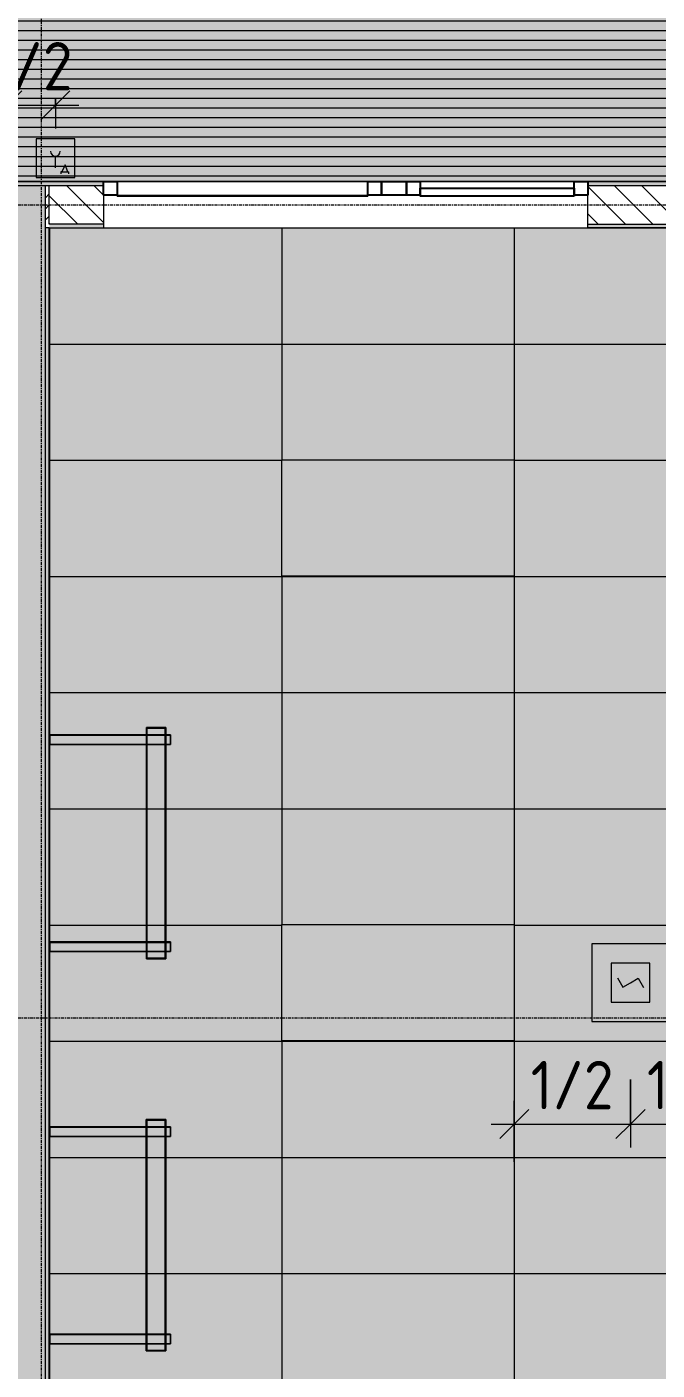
# Model space of a CAD drawing. Header units: millimetres. Extents: x -3902 to 188078, y -8553 to 29000.
# Drawn here: x 3634 to 6888, y 1781 to 8719 of the extents above; entities that cross this region are included whole.
import ezdxf

# ---------------------------------------------------------------- set-up
doc = ezdxf.new("R2010")
doc.units = ezdxf.units.MM
doc.linetypes.add('Осевая', pattern=[31.75, 6.35, -4.7625, 15.875, -4.7625])
for name, color, linetype, lineweight in [('A-ANNO-DIMS', 7, 'Continuous', 9), ('A-ANNO-DIMS-100', 7, 'Continuous', 9), ('A-CLNG-PATT', 7, 'Continuous', 9), ('A-GLAZ-CURT', 7, 'Continuous', 9), ('A-GLAZ-CURT-1', 7, 'Continuous', 25), ('A-GLAZ-CWMG', 7, 'Continuous', 9), ('A-GLAZ-CWMG-1', 7, 'Continuous', 25), ('A-WALL', 7, 'Continuous', 9), ('I-WALL', 7, 'Continuous', 9), ('Q-SPCQ', 7, 'Continuous', 9), ('Оси-2', 7, 'Осевая', 9)]:
    doc.layers.add(name, color=color, linetype=linetype, lineweight=lineweight)
for name, color, linetype, lineweight, true_color in [('A-ANNO-NOTE', 1, 'Continuous', 9, 0xff0000), ('A-CLNG-1', 7, 'Continuous', 9, 0xeaeaea), ('A-WALL-1', 7, 'Continuous', 9, 0x3c3c3c), ('A-WALL-FNSH-1', 7, 'Continuous', 9, 0x3c3c3c), ('E-LITE-EQPM-1', 7, 'Continuous', 9, 0xff8080), ('I-WALL-1', 7, 'Continuous', 9, 0x535353), ('Q-SPCQ-2', 1, 'Continuous', 9, 0xff0000)]:
    doc.layers.add(name, color=color, linetype=linetype, lineweight=lineweight, true_color=true_color)
doc.layers.add('A-CLNG-PATT-1', color=7, linetype='Continuous', lineweight=9, transparency=1)
doc.styles.add('ISOCPEUR', font='isocpeur.ttf', dxfattribs={"width": 0.9, "height": 250})
doc.dimstyles.new('ISO-2_5_0_9К_БОЛЬШОЙ', dxfattribs={"dimscale": 304.8, "dimtxt": 248.995294, "dimasz": 0.492126, "dimexe": 0.393701, "dimexo": 0.984252, "dimgap": 0, "dimtad": 1, "dimdec": 0, "dimrnd": 10, "dimzin": 0, "dimdsep": 46, "dimtxsty": 'ISOCPEUR', "dimblk1": 'OBLIQUE', "dimblk2": 'OBLIQUE', "dimsah": 1, "dimcen": 0.09, "dimdle": 0.393701, "dimazin": 0, "dimtfac": 1, "dimtdec": 4, "dimtix": 1, "dimtmove": 0, "dimatfit": 3, "dimfxl": 1, "dimtvp": 1, "dimtolj": 1, "dimtzin": 0, "dimarcsym": 2})
pattern_1 = [(45, (0, 0), (-57.0246, 57.0246), []), (45, (57.025, 0), (-57.0246, 57.0246), [100.806, -20.161, 3.353, -16.808])]
pattern_2 = [(0, (0, 0), (121.92, 30.48), [10.058, -81.382, 10.058, -81.382, -487.68]), (0, (0, 0), (121.92, 30.48), [-182.88, 10.058, -172.822, 10.058, -81.382, -213.36]), (0, (0, 0), (121.92, 30.48), [-457.2, 10.058, -50.902, 10.058, -142.342]), (120, (45.72, 15.24), (-87.356454, 90.345817), [10.058, -81.382, 10.058, -81.382, -487.68]), (120, (45.72, 15.24), (-87.356454, 90.345817), [-182.88, 10.058, -172.822, 10.058, -81.382, -213.36]), (120, (45.72, 15.24), (-87.356454, 90.345817), [-457.2, 10.058, -50.902, 10.058, -142.342]), (240, (60.96, 76.2), (-34.563546, -120.825817), [10.058, -81.382, 10.058, -81.382, -487.68]), (240, (60.96, 76.2), (-34.563546, -120.825817), [-182.88, 10.058, -172.822, 10.058, -81.382, -213.36]), (240, (60.96, 76.2), (-34.563546, -120.825817), [-457.2, 10.058, -50.902, 10.058, -142.342])]

# ---------------------------------------------------------------- blocks, each defined once
blk = doc.blocks.new('E220 IP40 _школа доски 1195-100 IP40 аналог 1-36_ - V1-E0-00270-60000-4001839 _ V2-A0-PR00-00_2_0017_25 _Призма стандарт_-27752235-Сводный план потолка 3 этажа в осях 1-12')
at = {"layer": 'E-LITE-EQPM-1'}
for p, q in [((4251.1, 3905), (4251.1, 5100)), ((4251.1, 5100), (4351.1, 5100)), ((4351.1, 5100), (4251.1, 5100)), ((4251.1, 5100), (4251.1, 3905)), ((4253.1, 3908), (4253.1, 5097)), ((4253.1, 5097), (4349.1, 5097)), ((4349.1, 5097), (4253.1, 5097)), ((4253.1, 5097), (4253.1, 3908)), ((4349.1, 5097), (4253.1, 5097)), ((4253.1, 5097), (4253.1, 3908)), ((4253.1, 3908), (4253.1, 5097)), ((4253.1, 5097), (4349.1, 5097)), ((4349.1, 5097), (4349.1, 3908)), ((4349.1, 3908), (4349.1, 5097)), ((4349.1, 3908), (4349.1, 5097)), ((4349.1, 5097), (4349.1, 3908)), ((4351.1, 5100), (4351.1, 3905)), ((4351.1, 3905), (4351.1, 5100)), ((4251.1, 5062.5), (3751.1, 5062.5)), ((3751.1, 5012.5), (3751.1, 5062.5)), ((3751.1, 5062.5), (3751.1, 5012.5)), ((3751.1, 5062.5), (3791.1, 5062.5)), ((3751.1, 5012.5), (4251.1, 5012.5)), ((3791.1, 5012.5), (3751.1, 5012.5)), ((3753.1, 5060.5), (4251.1, 5060.5)), ((3753.1, 5060.5), (3753.1, 5014.5)), ((3753.1, 5014.5), (3753.1, 5060.5)), ((3791.1, 5060.5), (3753.1, 5060.5)), ((3753.1, 5014.5), (4251.1, 5014.5)), ((3753.1, 5014.5), (3791.1, 5014.5)), ((3791.1, 5062.5), (4251.1, 5062.5)), ((3791.1, 5062.5), (3791.1, 5060.5)), ((3791.1, 5060.5), (3791.1, 5062.5)), ((3791.1, 5060.5), (4251.1, 5060.5)), ((3791.1, 5014.5), (4251.1, 5014.5)), ((3791.1, 5014.5), (3791.1, 5012.5)), ((3791.1, 5012.5), (3791.1, 5014.5)), ((3791.1, 5012.5), (4251.1, 5012.5)), ((4253, 5062.5), (4251.1, 5062.5)), ((4251.1, 5062.5), (4253, 5062.5)), ((4251.1, 5060.5), (4253, 5060.5)), ((4251.1, 5060.5), (4253, 5060.5)), ((4251.1, 5014.5), (4252.9, 5014.5)), ((4251.1, 5014.5), (4252.9, 5014.5)), ((4251.1, 5012.5), (4252.9, 5012.5)), ((4251.1, 5012.5), (4252.9, 5012.5)), ((4349.1, 5062.5), (4253.1, 5062.5)), ((4253.1, 5062.5), (4349.1, 5062.5)), ((4253.1, 5060.5), (4349.1, 5060.5)), ((4253.1, 5060.5), (4349.1, 5060.5)), ((4253.1, 5014.5), (4349.1, 5014.5)), ((4253.1, 5014.5), (4349.1, 5014.5)), ((4253.1, 5012.5), (4349.1, 5012.5)), ((4253.1, 5012.5), (4349.1, 5012.5)), ((4351.1, 5062.5), (4349.1, 5062.5)), ((4349.1, 5062.5), (4351.1, 5062.5)), ((4349.1, 5060.5), (4351.1, 5060.5)), ((4349.1, 5060.5), (4351.1, 5060.5)), ((4349.2, 5014.5), (4351.1, 5014.5)), ((4349.2, 5014.5), (4351.1, 5014.5)), ((4349.2, 5012.5), (4351.1, 5012.5)), ((4349.2, 5012.5), (4351.1, 5012.5)), ((4376.1, 5062.5), (4351.1, 5062.5)), ((4351.1, 5062.5), (4376.1, 5062.5)), ((4351.1, 5060.5), (4376.1, 5060.5)), ((4351.1, 5060.5), (4376.1, 5060.5)), ((4351.1, 5014.5), (4376.1, 5014.5)), ((4351.1, 5014.5), (4376.1, 5014.5)), ((4351.1, 5012.5), (4376.1, 5012.5)), ((4351.1, 5012.5), (4376.1, 5012.5)), ((4376.1, 5062.5), (4376.1, 5060.5)), ((4376.1, 5012.5), (4376.1, 5062.5)), ((4376.1, 5060.5), (4376.1, 5014.5)), ((4376.1, 5014.5), (4376.1, 5012.5)), ((4251.2, 3992.5), (3751.1, 3992.5)), ((3751.1, 3942.5), (3751.1, 3992.5)), ((3751.1, 3992.5), (3751.1, 3942.5)), ((3751.1, 3992.5), (3791.1, 3992.5)), ((3753.1, 3990.5), (4251.2, 3990.5)), ((3753.1, 3990.5), (3753.1, 3944.5)), ((3753.1, 3944.5), (3753.1, 3990.5)), ((3791.1, 3990.5), (3753.1, 3990.5)), ((3791.1, 3992.5), (4251.2, 3992.5)), ((3791.1, 3992.5), (3791.1, 3990.5)), ((3791.1, 3990.5), (3791.1, 3992.5)), ((3791.1, 3990.5), (4251.2, 3990.5)), ((4253.1, 3992.5), (4251.2, 3992.5)), ((4251.2, 3992.5), (4253.1, 3992.5)), ((4251.2, 3990.5), (4253.1, 3990.5)), ((4251.2, 3990.5), (4253.1, 3990.5)), ((4349.1, 3992.5), (4253.1, 3992.5)), ((4253.1, 3992.5), (4349.1, 3992.5)), ((4253.1, 3990.5), (4349.1, 3990.5)), ((4253.1, 3990.5), (4349.1, 3990.5)), ((4350.9, 3992.5), (4349.1, 3992.5)), ((4349.1, 3992.5), (4350.9, 3992.5)), ((4349.1, 3990.5), (4350.9, 3990.5)), ((4349.1, 3990.5), (4350.9, 3990.5)), ((4376.1, 3992.5), (4350.9, 3992.5)), ((4350.9, 3992.5), (4376.1, 3992.5)), ((4350.9, 3990.5), (4376.1, 3990.5)), ((4350.9, 3990.5), (4376.1, 3990.5)), ((4376.1, 3992.5), (4376.1, 3990.5)), ((4376.1, 3942.5), (4376.1, 3992.5)), ((4376.1, 3990.5), (4376.1, 3944.5)), ((3751.1, 3942.5), (4251.1, 3942.5)), ((3791.1, 3942.5), (3751.1, 3942.5)), ((3753.1, 3944.5), (4251.1, 3944.5)), ((3753.1, 3944.5), (3791.1, 3944.5)), ((3791.1, 3944.5), (4251.1, 3944.5)), ((3791.1, 3944.5), (3791.1, 3942.5)), ((3791.1, 3942.5), (3791.1, 3944.5)), ((3791.1, 3942.5), (4251.1, 3942.5)), ((4251.1, 3944.5), (4253.1, 3944.5)), ((4251.1, 3944.5), (4253.1, 3944.5)), ((4251.1, 3942.5), (4253.1, 3942.5)), ((4251.1, 3942.5), (4253.1, 3942.5)), ((4351.1, 3905), (4251.1, 3905)), ((4251.1, 3905), (4351.1, 3905)), ((4253.1, 3944.5), (4349.1, 3944.5)), ((4253.1, 3944.5), (4349.1, 3944.5)), ((4253.1, 3942.5), (4349.1, 3942.5)), ((4253.1, 3942.5), (4349.1, 3942.5)), ((4349.1, 3908), (4253.1, 3908)), ((4253.1, 3908), (4349.1, 3908)), ((4253.1, 3908), (4349.1, 3908)), ((4349.1, 3908), (4253.1, 3908)), ((4349.1, 3944.5), (4351, 3944.5)), ((4349.1, 3944.5), (4351, 3944.5)), ((4349.1, 3942.5), (4351, 3942.5)), ((4349.1, 3942.5), (4351, 3942.5)), ((4351, 3944.5), (4376.1, 3944.5)), ((4351, 3944.5), (4376.1, 3944.5)), ((4351, 3942.5), (4376.1, 3942.5)), ((4351, 3942.5), (4376.1, 3942.5)), ((4376.1, 3944.5), (4376.1, 3942.5))]:
    blk.add_line(p, q, dxfattribs=at)
blk = doc.blocks.new('Рассеиватель E220 - V2-A0-PR00-00_2_0016_25 Призма стандарт-27752360-Сводный план потолка 3 этажа в осях 1-12')
at = {"layer": 'E-LITE-EQPM-1'}
for p, q in [((-594.5, -48), (-594.5, 48)), ((-594.5, 48), (594.5, 48)), ((594.5, 48), (-594.5, 48)), ((-594.5, 48), (-594.5, -48)), ((594.5, 48), (594.5, -48)), ((594.5, -48), (594.5, 48)), ((594.5, -48), (-594.5, -48)), ((-594.5, -48), (594.5, -48))]:
    blk.add_line(p, q, dxfattribs=at)
blk = doc.blocks.new('E220 IP40 _школа доски 1195-100 IP40 аналог 1-36_ - V1-E0-00270-60000-4001839 _ V2-A0-PR00-00_2_0017_25 _Призма стандарт_-V22-Сводный план потолка 3 этажа в осях 1-12')
at = {"layer": 'E-LITE-EQPM-1'}
for p, q in [((4251, 1880), (4251, 3075)), ((4251, 3075), (4351, 3075)), ((4351, 3075), (4251, 3075)), ((4251, 3075), (4251, 1880)), ((4253, 1883), (4253, 3072)), ((4253, 3072), (4349, 3072)), ((4349, 3072), (4253, 3072)), ((4253, 3072), (4253, 1883)), ((4349, 3072), (4253, 3072)), ((4253, 3072), (4253, 1883)), ((4253, 1883), (4253, 3072)), ((4253, 3072), (4349, 3072)), ((4349, 3072), (4349, 1883)), ((4349, 1883), (4349, 3072)), ((4349, 1883), (4349, 3072)), ((4349, 3072), (4349, 1883)), ((4351, 3075), (4351, 1880)), ((4351, 1880), (4351, 3075)), ((4251, 3037.5), (3751, 3037.5)), ((3751, 2987.5), (3751, 3037.5)), ((3751, 3037.5), (3751, 2987.5)), ((3751, 3037.5), (3791, 3037.5)), ((3751, 2987.5), (4251, 2987.5)), ((3791, 2987.5), (3751, 2987.5)), ((3753, 3035.5), (4251, 3035.5)), ((3753, 3035.5), (3753, 2989.5)), ((3753, 2989.5), (3753, 3035.5)), ((3791, 3035.5), (3753, 3035.5)), ((3753, 2989.5), (4251, 2989.5)), ((3753, 2989.5), (3791, 2989.5)), ((3791, 3037.5), (4251, 3037.5)), ((3791, 3037.5), (3791, 3035.5)), ((3791, 3035.5), (3791, 3037.5)), ((3791, 3035.5), (4251, 3035.5)), ((3791, 2989.5), (4251, 2989.5)), ((3791, 2989.5), (3791, 2987.5)), ((3791, 2987.5), (3791, 2989.5)), ((3791, 2987.5), (4251, 2987.5)), ((4252.9, 3037.5), (4251, 3037.5)), ((4251, 3037.5), (4252.9, 3037.5)), ((4251, 3035.5), (4252.9, 3035.5)), ((4251, 3035.5), (4252.9, 3035.5)), ((4251, 2989.5), (4252.9, 2989.5)), ((4251, 2989.5), (4252.9, 2989.5)), ((4251, 2987.5), (4252.9, 2987.5)), ((4251, 2987.5), (4252.9, 2987.5)), ((4349, 3037.5), (4253, 3037.5)), ((4253, 3037.5), (4349, 3037.5)), ((4253, 3035.5), (4349, 3035.5)), ((4253, 3035.5), (4349, 3035.5)), ((4253, 2989.5), (4349, 2989.5)), ((4253, 2989.5), (4349, 2989.5)), ((4253, 2987.5), (4349, 2987.5)), ((4253, 2987.5), (4349, 2987.5)), ((4351, 3037.5), (4349.1, 3037.5)), ((4349.1, 3037.5), (4351, 3037.5)), ((4349.1, 3035.5), (4351, 3035.5)), ((4349.1, 3035.5), (4351, 3035.5)), ((4349.1, 2989.5), (4351, 2989.5)), ((4349.1, 2989.5), (4351, 2989.5)), ((4349.1, 2987.5), (4351, 2987.5)), ((4349.1, 2987.5), (4351, 2987.5)), ((4376, 3037.5), (4351, 3037.5)), ((4351, 3037.5), (4376, 3037.5)), ((4351, 3035.5), (4376, 3035.5)), ((4351, 3035.5), (4376, 3035.5)), ((4351, 2989.5), (4376, 2989.5)), ((4351, 2989.5), (4376, 2989.5)), ((4351, 2987.5), (4376, 2987.5)), ((4351, 2987.5), (4376, 2987.5)), ((4376, 3037.5), (4376, 3035.5)), ((4376, 2987.5), (4376, 3037.5)), ((4376, 3035.5), (4376, 2989.5)), ((4376, 2989.5), (4376, 2987.5)), ((4251.1, 1967.5), (3751, 1967.5)), ((3751, 1917.5), (3751, 1967.5)), ((3751, 1967.5), (3751, 1917.5)), ((3751, 1967.5), (3791, 1967.5)), ((3753, 1965.5), (4251.1, 1965.5)), ((3753, 1965.5), (3753, 1919.5)), ((3753, 1919.5), (3753, 1965.5)), ((3791, 1965.5), (3753, 1965.5)), ((3791, 1967.5), (4251.1, 1967.5)), ((3791, 1967.5), (3791, 1965.5)), ((3791, 1965.5), (3791, 1967.5)), ((3791, 1965.5), (4251.1, 1965.5)), ((4253, 1967.5), (4251.1, 1967.5)), ((4251.1, 1967.5), (4253, 1967.5)), ((4251.1, 1965.5), (4253, 1965.5)), ((4251.1, 1965.5), (4253, 1965.5)), ((4349, 1967.5), (4253, 1967.5)), ((4253, 1967.5), (4349, 1967.5)), ((4253, 1965.5), (4349, 1965.5)), ((4253, 1965.5), (4349, 1965.5)), ((4350.9, 1967.5), (4349, 1967.5)), ((4349, 1967.5), (4350.9, 1967.5)), ((4349, 1965.5), (4350.9, 1965.5)), ((4349, 1965.5), (4350.9, 1965.5)), ((4376, 1967.5), (4350.9, 1967.5)), ((4350.9, 1967.5), (4376, 1967.5)), ((4350.9, 1965.5), (4376, 1965.5)), ((4350.9, 1965.5), (4376, 1965.5)), ((4376, 1967.5), (4376, 1965.5)), ((4376, 1917.5), (4376, 1967.5)), ((4376, 1965.5), (4376, 1919.5)), ((3751, 1917.5), (4251.1, 1917.5)), ((3791, 1917.5), (3751, 1917.5)), ((3753, 1919.5), (4251.1, 1919.5)), ((3753, 1919.5), (3791, 1919.5)), ((3791, 1919.5), (4251.1, 1919.5)), ((3791, 1919.5), (3791, 1917.5)), ((3791, 1917.5), (3791, 1919.5)), ((3791, 1917.5), (4251.1, 1917.5)), ((4351, 1880), (4251, 1880)), ((4251, 1880), (4351, 1880)), ((4251.1, 1919.5), (4253, 1919.5)), ((4251.1, 1919.5), (4253, 1919.5)), ((4251.1, 1917.5), (4253, 1917.5)), ((4251.1, 1917.5), (4253, 1917.5)), ((4253, 1919.5), (4349, 1919.5)), ((4253, 1919.5), (4349, 1919.5)), ((4253, 1917.5), (4349, 1917.5)), ((4253, 1917.5), (4349, 1917.5)), ((4349, 1883), (4253, 1883)), ((4253, 1883), (4349, 1883)), ((4253, 1883), (4349, 1883)), ((4349, 1883), (4253, 1883)), ((4349, 1919.5), (4350.9, 1919.5)), ((4349, 1919.5), (4350.9, 1919.5)), ((4349, 1917.5), (4350.9, 1917.5)), ((4349, 1917.5), (4350.9, 1917.5)), ((4350.9, 1919.5), (4376, 1919.5)), ((4350.9, 1919.5), (4376, 1919.5)), ((4350.9, 1917.5), (4376, 1917.5)), ((4350.9, 1917.5), (4376, 1917.5)), ((4376, 1919.5), (4376, 1917.5))]:
    blk.add_line(p, q, dxfattribs=at)
blk = doc.blocks.new('Дистанционный пожарный извещатель - Монтируемые на перекрытии-30348713-Сводный план потолка 3 этажа в осях 1-12')
at = {"layer": 'Q-SPCQ'}
for p, q in [((0, 200), (-200, 200)), ((-200, 200), (-200, 0)), ((0, 0), (0, 200)), ((-100, 50), (-100, 110)), ((-200, 0), (0, 0)), ((-72.6, 28.2), (-72.6, 18.2)), ((-66.8, 28.2), (-72.6, 28.2)), ((-49.9, 64.5), (-66.8, 28.2)), ((-66.8, 28.2), (-36.8, 28.2)), ((-36.8, 28.2), (-49.9, 64.5)), ((-36.8, 28.2), (-31.8, 28.2)), ((-31.8, 28.2), (-31.8, 18.2))]:
    blk.add_line(p, q, dxfattribs=at)
blk.add_arc((-100, 135), 25, 180, 360, dxfattribs=at)
blk = doc.blocks.new('Извещатель потолочный - Монтируемые на перекрытии-30356282-Сводный план потолка 3 этажа в осях 1-12')
at = {"layer": 'Q-SPCQ'}
for p, q in [((-300, 300), (-300, -100)), ((100, 300), (-300, 300)), ((100, -100), (100, 300)), ((0, 200), (-200, 200)), ((-200, 200), (-200, 0)), ((-122.5, 139), (-74.9, 166.5)), ((-100, 100), (-122.5, 139)), ((0, 0), (0, 200)), ((-77.5, 61), (-100, 100)), ((-200, 0), (0, 0)), ((-125.1, 33.5), (-77.5, 61)), ((-300, -100), (100, -100))]:
    blk.add_line(p, q, dxfattribs=at)
blk = doc.blocks.new('Прямоугольный импост - 50 x 70 мм-V27-Сводный план потолка 3 этажа в осях 1-12')
at = {"layer": 'A-GLAZ-CWMG-1'}
for p, q in [((0, 35), (-70, 35)), ((-70, 35), (-70, -35)), ((0, -35), (0, 35)), ((-70, -35), (0, -35))]:
    blk.add_line(p, q, dxfattribs=at)
blk = doc.blocks.new('Прямоугольный импост - 50 x 70 мм-31720913-Сводный план потолка 3 этажа в осях 1-12')
at = {"layer": 'A-GLAZ-CWMG'}
blk.add_line((32145, 7920), (32940, 7920), dxfattribs=at)
blk = doc.blocks.new('Системная панель - Стемалит - 40мм-32257327-Сводный план потолка 3 этажа в осях 1-12')
at = {"layer": 'A-GLAZ-CURT-1'}
for p, q in [((-65, -35), (-65, 35)), ((-65, 35), (65, 35)), ((65, 35), (65, -35)), ((65, -35), (-65, -35))]:
    blk.add_line(p, q, dxfattribs=at)
blk = doc.blocks.new('Прямоугольный импост - 50 x 70 мм-31687886-Сводный план потолка 3 этажа в осях 1-12')
at = {"layer": 'A-GLAZ-CWMG-1'}
for p, q in [((35, 35), (-35, 35)), ((-35, 35), (-35, -35)), ((35, -35), (35, 35)), ((-35, -35), (35, -35))]:
    blk.add_line(p, q, dxfattribs=at)
blk = doc.blocks.new('Системная панель - Стекло - 40мм-32257328-Сводный план потолка 3 этажа в осях 1-12')
at = {"layer": 'A-GLAZ-CURT'}
for p, q in [((-647.5, -40), (-647.5, -35)), ((-647.5, -40), (647.5, -40)), ((647.5, -35), (647.5, -40))]:
    blk.add_line(p, q, dxfattribs=at)
blk = doc.blocks.new('Прямоугольный импост - 50 x 70 мм-31701779-Сводный план потолка 3 этажа в осях 1-12')
at = {"layer": 'A-GLAZ-CWMG-1'}
for p, q in [((-70, 35), (0, 35)), ((-70, -35), (-70, 35)), ((0, 35), (0, -35)), ((0, -35), (-70, -35))]:
    blk.add_line(p, q, dxfattribs=at)
blk = doc.blocks.new('Прямоугольный импост - 50 x 70 мм-31693698-Сводный план потолка 3 этажа в осях 1-12')
at = {"layer": 'A-GLAZ-CWMG'}
for p, q in [((30580, 7920), (31875, 7920)), ((30580, 7850), (31875, 7850))]:
    blk.add_line(p, q, dxfattribs=at)
blk = doc.blocks.new('Системная панель - Стекло - 40мм-V28-Сводный план потолка 3 этажа в осях 1-12')
at = {"layer": 'A-GLAZ-CURT'}
h = blk.add_hatch(dxfattribs=at)
h.set_pattern_fill('FP_37', color=256, style=0, pattern_type=2)
h.set_pattern_definition([(45, (-6162.5, -7785), (-282.843, 282.843), [200, -600]), (45, (-6362.5, -7885), (-282.843, 282.843), [600, -200]), (45, (-5962.5, -7985), (-282.843, 282.843), [200, -600])])
h.paths.add_polyline_path([(397.5, -40), (397.5, 0), (-397.5, 0), (-397.5, -40)])
at = {"layer": 'A-GLAZ-CURT-1'}
for p, q in [((-397.5, -40), (-397.5, 0)), ((-397.5, 0), (397.5, 0)), ((397.5, 0), (397.5, -40)), ((397.5, -40), (-397.5, -40))]:
    blk.add_line(p, q, dxfattribs=at)
blk = doc.blocks.new('Прямоугольный импост - 50 x 70 мм-31702100-Сводный план потолка 3 этажа в осях 1-12')
at = {"layer": 'A-GLAZ-CWMG-1'}
for p, q in [((35, 35), (-35, 35)), ((-35, 35), (-35, -35)), ((35, -35), (35, 35)), ((-35, -35), (35, -35))]:
    blk.add_line(p, q, dxfattribs=at)
blk = doc.blocks.new('DIMBLOCK32-Сводный план потолка 3 этажа в осях 1-12')
at = {"layer": 'A-ANNO-DIMS-100', "lineweight": 20}
for p, q in [((3533.3, 8313.8), (3608.3, 8388.8)), ((3781.7, 8313.8), (3856.7, 8388.8)), ((3533.3, 8313.8), (3458.3, 8238.8)), ((3781.7, 8313.8), (3706.7, 8238.8))]:
    blk.add_line(p, q, dxfattribs=at)
at = {"layer": 'A-ANNO-DIMS-100'}
for p, q in [((3533.3, 8349), (3533.3, 8193.8)), ((3533.3, 8313.8), (3533.3, 8349)), ((3781.7, 8351), (3781.7, 8193.8)), ((3781.7, 8313.8), (3781.7, 8351)), ((3533.3, 8313.8), (3901.7, 8313.8))]:
    blk.add_line(p, q, dxfattribs=at)
at = {"layer": 'A-ANNO-DIMS-100', "color": 0, "insert": (3442, 8640.4), "char_height": 250, "width": 517.144, "attachment_point": 1, "line_spacing_factor": 1.149209, "style": 'ISOCPEUR'}
blk.add_mtext('1/2', dxfattribs=at)
blk = doc.blocks.new('_Oblique')
at = {"color": 0, "linetype": 'ByBlock', "lineweight": -2}
blk.add_line((-0.5, -0.5), (0.5, 0.5), dxfattribs=at)
blk = doc.blocks.new('DIMBLOCK55-Сводный план потолка 3 этажа в осях 1-12')
at = {"layer": 'A-ANNO-DIMS-100'}
for p, q in [((6751, 3282.2), (6751, 2931.6)), ((6751, 3051.6), (6751, 3282.2)), ((6151, 2857.7), (6151, 3171.6)), ((6031, 3051.6), (6751, 3051.6)), ((6151, 3051.6), (6151, 2857.7))]:
    blk.add_line(p, q, dxfattribs=at)
at = {"layer": 'A-ANNO-DIMS-100', "lineweight": 20}
for p, q in [((6151, 3051.6), (6226, 3126.6)), ((6751, 3051.6), (6826, 3126.6)), ((6151, 3051.6), (6076, 2976.6)), ((6751, 3051.6), (6676, 2976.6))]:
    blk.add_line(p, q, dxfattribs=at)
at = {"layer": 'A-ANNO-DIMS-100', "color": 0, "insert": (6235.5, 3378.3), "char_height": 250, "width": 517.144, "attachment_point": 1, "line_spacing_factor": 1.149209, "style": 'ISOCPEUR'}
blk.add_mtext('1/2', dxfattribs=at)
blk = doc.blocks.new('DIMBLOCK56-Сводный план потолка 3 этажа в осях 1-12')
at = {"layer": 'A-ANNO-DIMS-100'}
for p, q in [((6751, 3282.2), (6751, 2931.6)), ((6751, 3051.6), (6751, 3282.2)), ((7351, 2857.7), (7351, 3171.6)), ((6751, 3051.6), (7471, 3051.6)), ((7351, 3051.6), (7351, 2857.7))]:
    blk.add_line(p, q, dxfattribs=at)
at = {"layer": 'A-ANNO-DIMS-100', "lineweight": 20}
for p, q in [((6751, 3051.6), (6826, 3126.6)), ((7351, 3051.6), (7426, 3126.6)), ((6751, 3051.6), (6676, 2976.6)), ((7351, 3051.6), (7276, 2976.6))]:
    blk.add_line(p, q, dxfattribs=at)
at = {"layer": 'A-ANNO-DIMS-100', "color": 0, "insert": (6835.5, 3378.3), "char_height": 250, "width": 517.144, "attachment_point": 1, "line_spacing_factor": 1.149209, "style": 'ISOCPEUR'}
blk.add_mtext('1/2', dxfattribs=at)

msp = doc.modelspace()

# ---------------------------------------------------------------- hatches: boundary and pattern name
at = {"layer": 'A-ANNO-NOTE'}
for points in [[(38005.7, 7921), (38307.7, 7921), (38307.7, 10679), (37969, 10679), (37969, 11221), (38249, 11221), (38249, 11545.1), (38007.7, 11665.8), (38249, 11786.5), (38249, 11850.8), (38230, 11850.8), (38230, 11950.8), (38249, 11950.8), (38249, 12775), (38230, 12775), (38230, 12875), (38249, 12875), (38249, 14979), (33631, 14979), (33631, 14579), (32989, 14579), (32989, 14959), (31782.2, 14959), (31782.2, 13759), (20231, 13759), (20231, 10879), (12939.3, 10879), (12939.3, 14700), (6781, 14699.8), (6781, 14579), (6139, 14579), (6139, 14700), (5661, 14699.5), (5661, 13999), (3109, 13999), (3109, 14959), (411, 14959), (411, 14679), (111, 14679), (111, 11421), (411, 11421), (411, 10879), (111, 10879), (111, 8521), (1271, 8521), (1271, 7921), (37394.1, 7921)], [(11707.2, 520), (12389, 521), (12389, 7049), (11452, 7050), (11452, 7672), (10668, 7672), (10668, 7050), (7010, 7049), (7010, 7679), (3751, 7679), (3751, 520), (9260.8, 520)], [(6150, 5882.2), (4950, 5882.2), (4950, 6482.2), (6150, 6482.2), (6150, 6217.1)], [(4950, 3482.2), (4950, 4082.2), (6150, 4082.2), (6150, 3482.2)]]:
    msp.add_hatch(color=256, dxfattribs=at).paths.add_polyline_path(points)
at = {"layer": 'A-CLNG-PATT'}
h = msp.add_hatch(dxfattribs=at)
h.set_pattern_fill('FP_31', color=256, style=0, pattern_type=2)
h.set_pattern_definition([(0, (19315, 11450), (0, -50), [])])
h.paths.add_polyline_path([(38005.7, 7921), (38307.7, 7921), (38307.7, 10679), (37969, 10679), (37969, 11221), (38249, 11221), (38249, 11545.1), (38007.7, 11665.8), (38249, 11786.5), (38249, 11850.8), (38230, 11850.8), (38230, 11950.8), (38249, 11950.8), (38249, 12775), (38230, 12775), (38230, 12875), (38249, 12875), (38249, 14979), (33631, 14979), (33631, 14579), (32989, 14579), (32989, 14959), (31782.2, 14959), (31782.2, 13759), (20231, 13759), (20231, 10879), (12939.3, 10879), (12939.3, 14700), (6781, 14699.8), (6781, 14579), (6139, 14579), (6139, 14700), (5661, 14699.5), (5661, 13999), (3109, 13999), (3109, 14959), (411, 14959), (411, 14679), (111, 14679), (111, 11421), (411, 11421), (411, 10879), (111, 10879), (111, 8521), (1271, 8521), (1271, 7921), (37394.1, 7921)])
h.paths.add_polyline_path([(20441.9, 9201.5), (20395.1, 9213), (20352.4, 9235.4), (20316.3, 9267.4), (20288.9, 9307.1), (20271.8, 9352.1), (20266, 9400), (20271.8, 9447.9), (20288.9, 9492.9), (20316.3, 9532.6), (20352.4, 9564.6), (20395.1, 9587), (20441.9, 9598.5), (20490.1, 9598.5), (20536.9, 9587), (20579.6, 9564.6), (20615.7, 9532.6), (20643.1, 9492.9), (20660.2, 9447.9), (20666, 9400), (20660.2, 9352.1), (20643.1, 9307.1), (20615.7, 9267.4), (20579.6, 9235.4), (20536.9, 9213), (20490.1, 9201.5)])
h.paths.add_polyline_path([(20441.9, 13340.5), (20395.1, 13352), (20352.4, 13374.4), (20316.3, 13406.4), (20288.9, 13446.1), (20271.8, 13491.1), (20266, 13539), (20271.8, 13586.9), (20288.9, 13631.9), (20316.3, 13671.6), (20352.4, 13703.6), (20395.1, 13726), (20441.9, 13737.5), (20490.1, 13737.5), (20536.9, 13726), (20579.6, 13703.6), (20615.7, 13671.6), (20643.1, 13631.9), (20660.2, 13586.9), (20666, 13539), (20660.2, 13491.1), (20643.1, 13446.1), (20615.7, 13406.4), (20579.6, 13374.4), (20536.9, 13352), (20490.1, 13340.5)])
h.paths.add_polyline_path([(335.1, 13860.5), (286.9, 13860.5), (240.1, 13872), (197.4, 13894.4), (161.3, 13926.4), (133.9, 13966.1), (116.8, 14011.1), (111, 14059), (116.8, 14106.9), (133.9, 14151.9), (161.3, 14191.6), (197.4, 14223.6), (240.1, 14246), (286.9, 14257.5), (335.1, 14257.5), (381.9, 14246), (424.6, 14223.6), (460.7, 14191.6), (488.1, 14151.9), (505.2, 14106.9), (511, 14059), (505.2, 14011.1), (488.1, 13966.1), (460.7, 13926.4), (424.6, 13894.4), (381.9, 13872), (335.6, 13860.6)])
h = msp.add_hatch(dxfattribs=at)
h.set_pattern_fill('FP_32', color=256, style=0, pattern_type=2)
h.set_pattern_definition([(180, (6151, 4079.5), (-7e-14, -600), []), (270, (6151, 4079.5), (1200, 7e-14), [])])
h.paths.add_polyline_path([(11707.2, 520), (12389, 521), (12389, 7049), (11452, 7050), (11452, 7672), (10668, 7672), (10668, 7050), (7010, 7049), (7010, 7679), (3751, 7679), (3751, 520), (9260.8, 520)])
h.paths.add_polyline_path([(10950, 1082.2), (9750, 1082.2), (9750, 1682.2), (10950, 1682.2)])
h.paths.add_polyline_path([(7350, 1082.2), (7350, 1682.2), (8550, 1682.2), (8550, 1082.2)])
h.paths.add_polyline_path([(6150, 1082.2), (4950, 1082.2), (4950, 1682.2), (6150, 1682.2)])
h.paths.add_polyline_path([(9750, 3482.2), (9750, 4082.2), (10950, 4082.2), (10950, 3482.2)])
h.paths.add_polyline_path([(8550, 3482.2), (7350, 3482.2), (7350, 4082.2), (8550, 4082.2)])
h.paths.add_polyline_path([(4950, 3482.2), (4950, 4082.2), (6150, 4082.2), (6150, 3482.2)])
h.paths.add_polyline_path([(10950, 5882.2), (9750, 5882.2), (9750, 6482.2), (10950, 6482.2), (10950, 6217.1)])
h.paths.add_polyline_path([(8550, 5882.2), (7350, 5882.2), (7350, 6482.2), (8550, 6482.2), (8550, 6217.1)])
h.paths.add_polyline_path([(6150, 5882.2), (4950, 5882.2), (4950, 6482.2), (6150, 6482.2), (6150, 6217.1)])
at = {"layer": 'A-CLNG-PATT-1'}
h = msp.add_hatch(color=256, dxfattribs=at)
h.paths.add_polyline_path([(38005.7, 7921), (38307.7, 7921), (38307.7, 10679), (37969, 10679), (37969, 11221), (38249, 11221), (38249, 11545.1), (38007.7, 11665.8), (38249, 11786.5), (38249, 11850.8), (38230, 11850.8), (38230, 11950.8), (38249, 11950.8), (38249, 12775), (38230, 12775), (38230, 12875), (38249, 12875), (38249, 14979), (33631, 14979), (33631, 14579), (32989, 14579), (32989, 14959), (31782.2, 14959), (31782.2, 13759), (20231, 13759), (20231, 10879), (12939.3, 10879), (12939.3, 14700), (6781, 14699.8), (6781, 14579), (6139, 14579), (6139, 14700), (5661, 14699.5), (5661, 13999), (3109, 13999), (3109, 14959), (411, 14959), (411, 14679), (111, 14679), (111, 11421), (411, 11421), (411, 10879), (111, 10879), (111, 8521), (1271, 8521), (1271, 7921), (37394.1, 7921)])
h.paths.add_polyline_path([(20441.9, 9201.5), (20395.1, 9213), (20352.4, 9235.4), (20316.3, 9267.4), (20288.9, 9307.1), (20271.8, 9352.1), (20266, 9400), (20271.8, 9447.9), (20288.9, 9492.9), (20316.3, 9532.6), (20352.4, 9564.6), (20395.1, 9587), (20441.9, 9598.5), (20490.1, 9598.5), (20536.9, 9587), (20579.6, 9564.6), (20615.7, 9532.6), (20643.1, 9492.9), (20660.2, 9447.9), (20666, 9400), (20660.2, 9352.1), (20643.1, 9307.1), (20615.7, 9267.4), (20579.6, 9235.4), (20536.9, 9213), (20490.1, 9201.5)])
h.paths.add_polyline_path([(20441.9, 13340.5), (20395.1, 13352), (20352.4, 13374.4), (20316.3, 13406.4), (20288.9, 13446.1), (20271.8, 13491.1), (20266, 13539), (20271.8, 13586.9), (20288.9, 13631.9), (20316.3, 13671.6), (20352.4, 13703.6), (20395.1, 13726), (20441.9, 13737.5), (20490.1, 13737.5), (20536.9, 13726), (20579.6, 13703.6), (20615.7, 13671.6), (20643.1, 13631.9), (20660.2, 13586.9), (20666, 13539), (20660.2, 13491.1), (20643.1, 13446.1), (20615.7, 13406.4), (20579.6, 13374.4), (20536.9, 13352), (20490.1, 13340.5)])
h.paths.add_polyline_path([(335.1, 13860.5), (286.9, 13860.5), (240.1, 13872), (197.4, 13894.4), (161.3, 13926.4), (133.9, 13966.1), (116.8, 14011.1), (111, 14059), (116.8, 14106.9), (133.9, 14151.9), (161.3, 14191.6), (197.4, 14223.6), (240.1, 14246), (286.9, 14257.5), (335.1, 14257.5), (381.9, 14246), (424.6, 14223.6), (460.7, 14191.6), (488.1, 14151.9), (505.2, 14106.9), (511, 14059), (505.2, 14011.1), (488.1, 13966.1), (460.7, 13926.4), (424.6, 13894.4), (381.9, 13872), (335.6, 13860.6)])
at = {"layer": 'I-WALL'}
h = msp.add_hatch(dxfattribs=at)
h.set_pattern_fill('FP_30', color=256, style=0, pattern_type=2)
h.set_pattern_definition(pattern_2)
h.paths.add_polyline_path([(38307.7, 7900), (38307.7, 7920), (33010, 7920), (33010, 7900), (38005.7, 7900)])
h.paths.add_polyline_path([(30055, 7900), (30510, 7900), (30510, 7920), (27465, 7920), (27465, 7900), (29809.7, 7900)])
h.paths.add_polyline_path([(26365, 7900), (26365, 7920), (24051, 7920), (24051, 7900), (26160, 7900)])
h.paths.add_polyline_path([(22611, 7900), (22611, 7920), (15009.3, 7920), (15009.3, 7900), (22510, 7900)])
h.paths.add_polyline_path([(13569.3, 7900), (13569.3, 7920), (6530, 7920), (6530, 7900), (12930.4, 7900)])
h.paths.add_polyline_path([(3510, 7900), (4030, 7900), (4030, 7920), (3285, 7920), (3285, 7900)])
h.paths.add_polyline_path([(1885, 7900), (1885, 7920), (1250, 7920), (1250, 7900)])
h = msp.add_hatch(dxfattribs=at)
h.set_pattern_fill('FP_10', color=256, style=0, pattern_type=2)
h.set_pattern_definition(pattern_1)
h.paths.add_polyline_path([(3285, 7680), (3510, 7680), (3510, 7900), (3285, 7900)])
h.paths.add_polyline_path([(3730, 7680), (3750, 7680), (3750, 7900), (3730, 7900), (3730, 7700)])
h.paths.add_polyline_path([(1885, 7680), (1885, 7900), (110, 7900), (110, 7680), (698.5, 7680)])
h = msp.add_hatch(dxfattribs=at)
h.set_pattern_fill('FP_10', color=256, style=0, pattern_type=2)
h.set_pattern_definition(pattern_1)
h.paths.add_polyline_path([(3730, -100), (3730, 7900), (3510, 7900), (3510, -100)])
h = msp.add_hatch(dxfattribs=at)
h.set_pattern_fill('FP_8', color=256, style=0, pattern_type=2)
h.set_pattern_definition([(135, (0, 0), (-70.7107, -70.7107), [])])
h.paths.add_polyline_path([(16599.9, 7700), (16660, 7700), (16660, 7900), (15009.3, 7900), (15009.3, 7700), (16210, 7700)])
h.paths.add_polyline_path([(13569.3, 7700), (13569.3, 7900), (12760, 7900), (12760, 7700), (12930.4, 7700)])
h.paths.add_polyline_path([(12160, 7700), (12160, 7900), (8260, 7900), (8260, 7700), (11707.2, 7700)])
h.paths.add_polyline_path([(7660, 7700), (7660, 7900), (6530, 7900), (6530, 7700), (7111, 7700)])
h.paths.add_polyline_path([(3750, 7700), (4030, 7700), (4030, 7900), (3750, 7900)])
h = msp.add_hatch(dxfattribs=at)
h.set_pattern_fill('FP_30', color=256, style=0, pattern_type=2)
h.set_pattern_definition(pattern_2)
h.paths.add_polyline_path([(3750, 400), (3750, 7680), (3730, 7680), (3730, 400)])
h = msp.add_hatch(dxfattribs=at)
h.set_pattern_fill('FP_30', color=256, style=0, pattern_type=2)
h.set_pattern_definition(pattern_2)
h.paths.add_polyline_path([(7031, 7680), (7031, 7700), (6530, 7700), (6530, 7680), (7011, 7680)])
h.paths.add_polyline_path([(3756.5, 7680), (4030, 7680), (4030, 7700), (3750, 7700), (3750, 7680)])

# ---------------------------------------------------------------- linework, layer by layer
at = {"layer": 'A-ANNO-NOTE'}
for p, q in [((1271, 7921), (37394.1, 7921)), ((7010, 7679), (3751, 7679)), ((3751, 7679), (3751, 520)), ((4950, 5882.2), (4950, 6482.2)), ((4950, 6482.2), (6150, 6482.2)), ((4950, 5882), (4950, 6482)), ((4950, 6482), (6150, 6482)), ((6150, 6482.2), (6150, 6217.1)), ((6150, 6482), (6150, 5882)), ((6150, 6217.1), (6150, 5882.2)), ((6150, 5882.2), (4950, 5882.2)), ((6150, 5882), (4950, 5882)), ((4950, 3482.2), (4950, 4082.2)), ((4950, 4082.2), (6150, 4082.2)), ((4950, 3482), (4950, 4082)), ((4950, 4082), (6150, 4082)), ((6150, 4082.2), (6150, 3482.2)), ((6150, 4082), (6150, 3482)), ((6150, 3482.2), (4950, 3482.2)), ((6150, 3482), (4950, 3482))]:
    msp.add_line(p, q, dxfattribs=at)
at = {"layer": 'A-CLNG-1'}
for p, q in [((1271, 7921), (38307.7, 7921)), ((7010, 7679), (3751, 7679)), ((3751, 7679), (3751, 1327.7)), ((4950, 5882.2), (4950, 6482.2)), ((4950, 6482.2), (6150, 6482.2)), ((6150, 6482.2), (6150, 5882.2)), ((6150, 5882.2), (4950, 5882.2)), ((4950, 3482.2), (4950, 4082.2)), ((4950, 4082.2), (6150, 4082.2)), ((6150, 4082.2), (6150, 3482.2)), ((6150, 3482.2), (4950, 3482.2))]:
    msp.add_line(p, q, dxfattribs=at)
at = {"layer": 'A-WALL'}
for p, q in [((3285, 7900), (4030, 7900)), ((3750, 7700), (3750, 7900)), ((6530, 7900), (7660, 7900)), ((4030, 7700), (3750, 7700)), ((3750, 400), (3750, 7680)), ((3750, 7679), (3751, 7679)), ((6530, 7700), (7031, 7700)), ((7011, 7680), (6530, 7680))]:
    msp.add_line(p, q, dxfattribs=at)
at = {"layer": 'A-WALL-1'}
for p, q in [((3285, 7920), (4030, 7920)), ((4030, 7920), (4030, 7680)), ((6530, 7680), (6530, 7920)), ((6530, 7920), (13569.3, 7920)), ((3730, 100), (3730, 7900)), ((3750, 7680), (3730, 7680))]:
    msp.add_line(p, q, dxfattribs=at)
at = {"layer": 'A-WALL-FNSH-1'}
for p, q in [((4030, 7921), (4030, 7920)), ((6530, 7920), (6530, 7921)), ((3750, 7680), (4030, 7680)), ((4030, 7680), (4030, 7679)), ((6530, 7679), (6530, 7680))]:
    msp.add_line(p, q, dxfattribs=at)
at = {"layer": 'I-WALL-1'}
msp.add_line((4030, 7680), (6530, 7680), dxfattribs=at)
at = {"layer": 'Оси-2'}
for p, q in [((3710, 593.7), (3710, 24898.1)), ((-583.8, 7800), (35990, 7800)), ((-583.8, 3600), (35990, 3600))]:
    msp.add_line(p, q, dxfattribs=at)

# ---------------------------------------------------------------- block references
at = {"layer": 'A-GLAZ-CURT'}
for name, p in [('Системная панель - Стемалит - 40мм-32257327-Сводный план потолка 3 этажа в осях 1-12', (5530, 7885)), ('Системная панель - Стекло - 40мм-32257328-Сводный план потолка 3 этажа в осях 1-12', (4747.5, 7885)), ('Системная панель - Стекло - 40мм-V28-Сводный план потолка 3 этажа в осях 1-12', (6062.5, 7885))]:
    msp.add_blockref(name, p, dxfattribs=at)
at = {"layer": 'A-GLAZ-CWMG', "rotation": 180}
msp.add_blockref('Прямоугольный импост - 50 x 70 мм-31701779-Сводный план потолка 3 этажа в осях 1-12', (4030, 7885), dxfattribs=at)
at = {"layer": 'A-GLAZ-CWMG'}
for name in ['Прямоугольный импост - 50 x 70 мм-31693698-Сводный план потолка 3 этажа в осях 1-12', 'Прямоугольный импост - 50 x 70 мм-31720913-Сводный план потолка 3 этажа в осях 1-12']:
    msp.add_blockref(name, (-26480, 0), dxfattribs=at)
at = {"layer": 'A-GLAZ-CWMG', "extrusion": (0, 0, -1), "rotation": 180}
for name, p in [('Прямоугольный импост - 50 x 70 мм-31687886-Сводный план потолка 3 этажа в осях 1-12', (-5430, 7885)), ('Прямоугольный импост - 50 x 70 мм-31702100-Сводный план потолка 3 этажа в осях 1-12', (-5630, 7885)), ('Прямоугольный импост - 50 x 70 мм-V27-Сводный план потолка 3 этажа в осях 1-12', (-6530, 7885))]:
    msp.add_blockref(name, p, dxfattribs=at)
at = {"layer": 'E-LITE-EQPM-1'}
for name in ['E220 IP40 _школа доски 1195-100 IP40 аналог 1-36_ - V1-E0-00270-60000-4001839 _ V2-A0-PR00-00_2_0017_25 _Призма стандарт_-27752235-Сводный план потолка 3 этажа в осях 1-12', 'E220 IP40 _школа доски 1195-100 IP40 аналог 1-36_ - V1-E0-00270-60000-4001839 _ V2-A0-PR00-00_2_0017_25 _Призма стандарт_-V22-Сводный план потолка 3 этажа в осях 1-12']:
    msp.add_blockref(name, (0, 0), dxfattribs=at)
for p, rotation in [((4301.1, 4502.5), 89.9999999999999), ((4301, 2477.5), 89.99999999999991)]:
    msp.add_blockref('Рассеиватель E220 - V2-A0-PR00-00_2_0016_25 Призма стандарт-27752360-Сводный план потолка 3 этажа в осях 1-12', p, dxfattribs=dict(at, rotation=rotation))
at = {"layer": 'Q-SPCQ-2'}
msp.add_blockref('Дистанционный пожарный извещатель - Монтируемые на перекрытии-30348713-Сводный план потолка 3 этажа в осях 1-12', (3881.7, 7941), dxfattribs=at)
at = {"layer": 'Q-SPCQ-2', "rotation": 270}
msp.add_blockref('Извещатель потолочный - Монтируемые на перекрытии-30356282-Сводный план потолка 3 этажа в осях 1-12', (6651, 3682.2), dxfattribs=at)

# ---------------------------------------------------------------- dimensions: what is measured, and where the dimension line sits
at = {"layer": 'A-ANNO-DIMS'}
for base, p1, p2, override, picture, middle in [((3781.7, 8313.8), (3533.3, 8049), (3781.7, 8051), {"dimpost": '<>', "dimfxl": 248.3412}, 'DIMBLOCK32-Сводный план потолка 3 этажа в осях 1-12', (3657.5, 8438.8)), ((6751, 3051.6), (6151, 3157.7), (6751, 3582.2), {"dimpost": '<>', "dimfxl": 734.987179}, 'DIMBLOCK55-Сводный план потолка 3 этажа в осях 1-12', (6451, 3176.6)), ((7351, 3051.6), (6751, 3582.2), (7351, 3157.7), {"dimpost": '<>', "dimfxl": 734.987179}, 'DIMBLOCK56-Сводный план потолка 3 этажа в осях 1-12', (7051, 3176.6))]:
    dim = msp.add_linear_dim(base=base, p1=p1, p2=p2, text='1/2', dimstyle='ISO-2_5_0_9К_БОЛЬШОЙ', override=override, dxfattribs=at)
    dim.commit()
    dim.dimension.update_dxf_attribs({"geometry": picture, "text_midpoint": middle})

doc.saveas('drawing.dxf')
